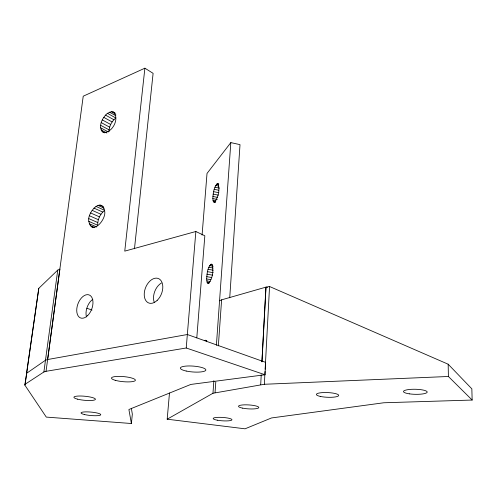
<?xml version="1.0" encoding="UTF-8"?>
<svg xmlns="http://www.w3.org/2000/svg" width="497" height="497" viewBox="0 0 497 497"><rect width="100%" height="100%" fill="white"/><g stroke="black" fill="none" stroke-linecap="round" stroke-linejoin="round"><path stroke-width="0.75" d="M109.029 131.686C108.998 126.406 111.738 121.268 115.807 117.982L107.439 113.328C102.394 117.422 97.188 127.387 103.333 132.438C112.322 133.364 120.293 117.963 113.08 111.881L111.347 111.657L107.439 113.328M95.94 206.398L104.743 210.393C100.145 213.772 97.511 219.562 97.685 225.234L88.826 221.376C86.708 213.356 101.338 196.129 104.612 210.908C106.861 219.034 91.945 236.398 88.826 221.376M212.815 198.558C213.138 193.432 213.66 187.506 217.257 183.573L217.922 183.555C220.258 189.363 218.326 197.396 214.455 202.236L213.3 201.54L212.815 198.558L217.295 199.452M206.646 278.947C207.063 273.928 207.199 267.622 211.188 264.075L211.852 264.274C213.977 270.312 212.728 278.854 208.28 283.514L207.119 282.371L206.646 278.947L210.927 279.687M169.483 392.997L167.185 419.195L212.971 393.264L264.361 384.274L265.025 371.489M131.394 423.512L128.891 409.509L190.836 384.429L264.994 374.75L265.634 362.35L187.35 334.518L47.631 359.53L45.475 360.25L26.676 373.241L24.85 385.107L46.289 417.095L131.394 423.512L132.332 414.181L131.37 408.279M260.701 384.628L261.223 374.918M167.185 419.195L245.04 428.812L271.511 417.952L383.765 402.769L472.15 400.048L471.846 388.847L448.176 364.214L269.554 286.508L266.019 287.123L261.931 361.866L265.932 287.148L221.612 299.84L219.556 300.772M265.149 369.172L269.554 286.508M229.732 297.784L240.014 144.639L230.825 142.608L207.019 173.441L202.08 235.075M212.971 393.264L213.865 380.627M216.388 345.309L230.825 142.608M215.039 392.642L215.791 381.988M218.345 345.906L221.612 299.84M196.793 337.873L204.832 235.783L195.849 231.503L124.759 251.134L144.888 68.188L153.107 73.339L134.47 248.78M24.85 385.107L25.105 384.262L43.879 371.98L46.035 371.302L186.232 347.999L195.849 231.503M46.035 371.302L83.229 96.201L144.888 68.188M47.737 358.778L59.889 269.063L57.758 270.101L38.797 288.316L26.422 374.129M43.879 371.98L57.758 270.101M25.105 384.262L38.797 288.316M264.361 384.274L448.4 376.484L472.15 400.048M206.87 340.818L204.658 340.482L205.423 340.215L206.093 340.638L206.615 341.725M206.771 280.892L210.343 281.507M207.119 282.371L209.268 282.737M207.628 283.265L209.063 283.507M206.727 276.661L211.71 277.525M207.479 271.679L213.17 272.679M207.013 274.182L212.704 275.176M208.833 267.249L213.107 268.007M208.1 269.312L213.083 270.194M210.43 264.534L212.573 264.913M209.622 265.615L213.194 266.249M213.3 201.54L215.549 201.987M213.809 202.204L215.307 202.503M212.89 196.439L217.363 197.34M212.952 200.297L215.94 200.894M213.617 191.656L218.829 192.718M213.163 194.091L218.376 195.141M214.952 187.201L219.425 188.114M214.219 189.307L218.686 190.221M217.257 183.573L218.761 183.884M216.506 184.225L218.755 184.691M215.735 185.468L218.723 186.077M186.232 347.999L264.994 374.75M86.994 308.314L92.026 310.053M266.019 287.123L267.454 287.639M90.212 225.607L94.312 227.377M91.603 226.837L92.97 227.427M89.267 223.749L96.772 226.999M88.913 218.668L97.766 222.544M89.528 215.797L98.363 219.693M90.622 212.952L99.45 216.872M92.125 210.324L100.941 214.269M93.939 208.094L102.749 212.064M99.972 205.062L103.357 206.603M97.996 205.36L104.084 208.137M101.966 131.475L104.563 132.867M101.028 129.885L106.874 133.01M100.587 127.779L108.365 131.953M100.655 125.3L109.073 129.835M101.239 122.61L109.638 127.17M102.289 119.895L110.682 124.474M103.736 117.335L112.123 121.939M105.494 115.093L113.869 119.721M109.421 112.148L115.863 115.745M111.347 111.657L115.857 114.18M113.08 111.881L115.018 112.962M448.176 364.214L448.4 376.484M86.484 316.918A12.17 7.399 -69.8 0 1 92.821 299.312M154.2 302.213A13.021 8.536 -68.4 0 1 161.438 283.01M186.201 371.035A12.804 2.945 4.3 0 0 205.851 370.085A12.804 2.945 4.3 0 0 187.239 366.003A12.804 2.945 4.3 0 0 186.201 371.035M115.217 380.292A12.015 2.547 5.2 0 0 135.085 380.739A12.015 2.547 5.2 0 0 120.038 376.397A12.015 2.547 5.2 0 0 115.217 380.292M77.607 399.166A10.804 2.031 5.4 0 0 95.231 399.631A10.804 2.031 5.4 0 0 81.185 396.022A10.804 2.031 5.4 0 0 77.607 399.166M84.384 414.517A9.903 1.715 5.2 0 0 100.58 415.001A9.903 1.715 5.2 0 0 87.764 411.889A9.903 1.715 5.2 0 0 84.384 414.517M87.677 315.558A12.288 7.374 -69.7 0 0 90.038 295.386A12.288 7.374 -69.7 0 0 76.842 308.382A12.288 7.374 -69.7 0 0 87.677 315.558M157.164 300.387A13.152 8.524 -68.3 0 0 159.096 278.873A13.152 8.524 -68.3 0 0 144.292 292.981A13.152 8.524 -68.3 0 0 157.164 300.387M320.254 396.407A11.201 2.355 2.5 0 0 338.538 395.811A11.201 2.355 2.5 0 0 323.827 392.549A11.201 2.355 2.5 0 0 320.254 396.407M409.279 393.835A11.86 2.528 1.3 0 0 427.203 392.077A11.86 2.528 1.3 0 0 409.553 389.462A11.86 2.528 1.3 0 0 409.279 393.835M217.276 420.195A9.431 1.696 3.8 0 0 231.95 419.866A9.431 1.696 3.8 0 0 218.487 417.337A9.431 1.696 3.8 0 0 217.276 420.195M242.685 408.155A10.195 1.982 3.5 0 0 258.769 407.702A10.195 1.982 3.5 0 0 244.487 404.844A10.195 1.982 3.5 0 0 242.685 408.155"/></g></svg>
